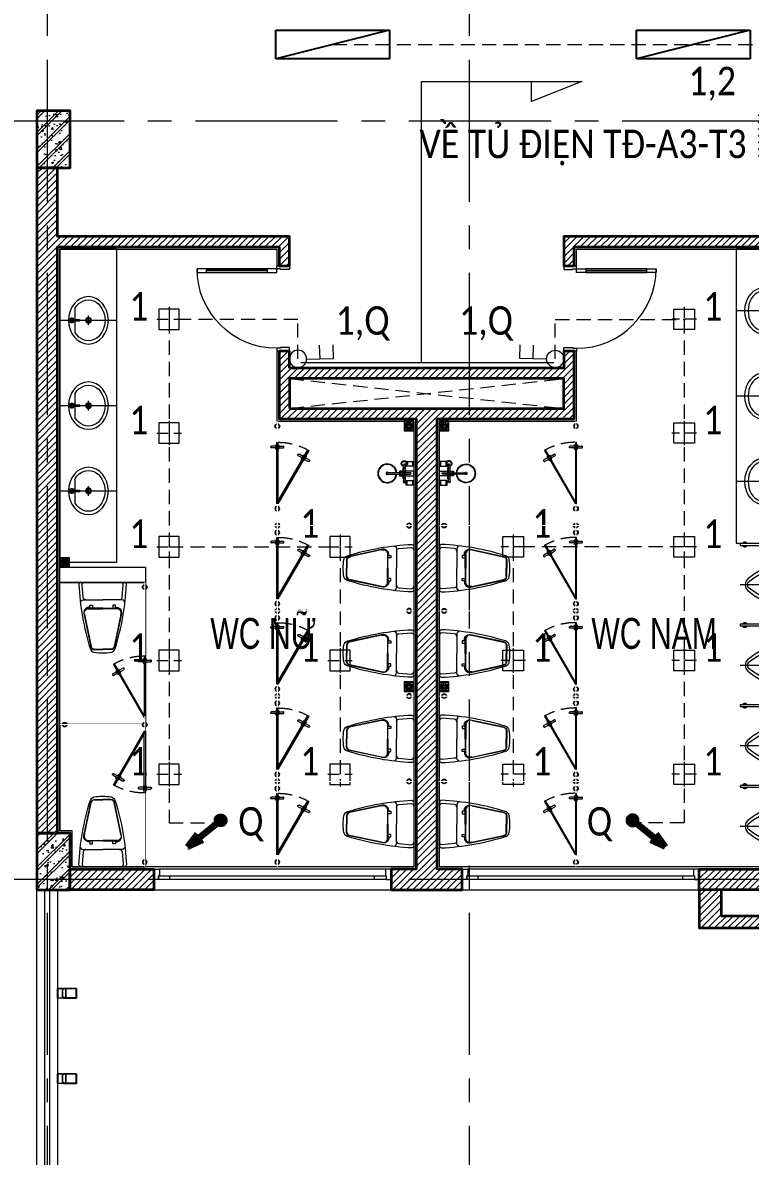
# Model space of a CAD drawing. Header units: millimetres. Extents: x 18326 to 214271, y -298828 to -198730.
# Drawn here: x 75089 to 82760, y -248550 to -236590 of the extents above; entities that cross this region are included whole.
import ezdxf
from ezdxf.enums import TextEntityAlignment as Align

# ---------------------------------------------------------------- set-up
doc = ezdxf.new("R2010")
doc.units = ezdxf.units.MM
doc.header["$LTSCALE"] = 20
doc.header["$MEASUREMENT"] = 0
for name, pattern in [('ACAD_ISO10W100', [18.5, 12, -3, 0.5, -3]), ('DASHED2', [0.375, 0.25, -0.125]), ('HIDDEN', [0.375, 0.25, -0.125]), ('xref LC GK$0$CENTER2', [1.125, 0.75, -0.125, 0.125, -0.125]), ('xref_mb.A3$0$CENTER', [2, 1.25, -0.25, 0.25, -0.25]), ('xref_mb.A3$0$HIDDEN', [0.375, 0.25, -0.125])]:
    doc.linetypes.add(name, pattern=pattern)
doc.layers.get('0').update_dxf_attribs({"lineweight": 0})
doc.layers.get('Defpoints').update_dxf_attribs({"color": 1, "lineweight": 25})
for name, color, linetype in [('!Cetech-TBD', 2, 'Continuous'), ('CDC-E-Note', 3, 'Continuous'), ('CETECH-E-Switch', 2, 'Continuous')]:
    doc.layers.add(name, color=color, linetype=linetype)
for name, color, linetype, lineweight in [('0.MAU XANH- DAY DIEN', 3, 'HIDDEN', 20), ('Day dien', 6, 'ACAD_ISO10W100', 15), ('IBST-E-Chieu sang', 2, 'Continuous', 9), ('KV-Text', 7, 'Continuous', 25), ('KV_4_HATCH_VL_hthien', 7, 'Continuous', 0), ('KV_5_HIDDEN', 125, 'HIDDEN', 9), ('KV_EX_1_TB DIEN', 55, 'Continuous', 13), ('xref LC GK$0$KV-Net truc', 251, 'xref LC GK$0$CENTER2', 9), ('xref_mb.A3$0$1', 1, 'Continuous', 25), ('xref_mb.A3$0$KV-Cat be tong', 6, 'Continuous', 35), ('xref_mb.A3$0$KV-Cat tuong', 4, 'Continuous', 35), ('xref_mb.A3$0$KV-Cat vat lieu', 11, 'Continuous', 20), ('xref_mb.A3$0$KV-Cua', 34, 'Continuous', 13), ('xref_mb.A3$0$KV-Hatch', 179, 'Continuous', 5), ('xref_mb.A3$0$KV-Net khuat', 165, 'xref_mb.A3$0$HIDDEN', 9), ('xref_mb.A3$0$KV-Net thay 1', 9, 'Continuous', 20), ('xref_mb.A3$0$KV-Net thay 2', 8, 'Continuous', 13), ('xref_mb.A3$0$KV-Noi that', 35, 'Continuous', 9), ('xref_mb.A3$0$KV-Thiet bi', 59, 'Continuous', 9)]:
    doc.layers.add(name, color=color, linetype=linetype, lineweight=lineweight)
doc.styles.add('Acud_VNTIME.SHX', font='romans1.shx', dxfattribs={"width": 0.6, "bigfont": 'vns.shx'})
doc.styles.add('uv-abc', font='calibril.ttf', dxfattribs={"width": 0.85})
doc.styles.add('VN', font='arial.ttf', dxfattribs={"width": 0.7})
doc.styles.add('xref_mb.A3$0$Standard', font='arial.ttf')
doc.dimstyles.new('2A-1.200', dxfattribs={"dimtxt": 600, "dimasz": 300, "dimexe": 300, "dimexo": 0, "dimgap": 150, "dimtad": 1, "dimdec": 0, "dimrnd": 5, "dimzin": 0, "dimdsep": 46, "dimtxsty": 'Acud_VNTIME.SHX', "dimblk": 'ARCHTICK', "dimcen": 0, "dimdle": 300, "dimclrd": 159, "dimclre": 159, "dimclrt": 7, "dimadec": 0, "dimazin": 0, "dimtfac": 1, "dimtdec": 0, "dimtix": 1, "dimtmove": 1, "dimatfit": 3, "dimldrblk": 'ARCHTICK', "dimfxl": 1, "dimtvp": 1, "dimtolj": 1, "dimtzin": 0, "dimarcsym": 0})

# ---------------------------------------------------------------- blocks, each defined once
blk = doc.blocks.new('004')
at = {"layer": 'KV-Text', "char_height": 2.5, "width": 53.90423, "attachment_point": 1, "style": 'VN'}
for s, insert in [('\\A1;WC NỮ', (-38.431, -9.691)), ('\\A1;WC NAM', (-7.531, -9.691))]:
    blk.add_mtext(s, dxfattribs=dict(at, insert=insert))
blk = doc.blocks.new('A$C37556543')
blk.add_lwpolyline([(0, -0.2), (0, 179.8), (180, 179.8), (180, -0.2)], close=True)
at = {"layer": 'KV_5_HIDDEN', "ltscale": 20}
for p, q in [((90, -18), (90, 198)), ((198, 90), (-18, 90))]:
    blk.add_line(p, q, dxfattribs=at)
blk = doc.blocks.new('_ARCHTICK')
at = {"color": 8, "const_width": 0.15}
blk.add_lwpolyline([(-0.5, -0.5), (0.5, 0.5)], dxfattribs=at)
blk = doc.blocks.new('Cong tac 2 - 1 chieu')
blk.add_line((50.2, 55.5), (214, 221.5))
for points in [[(214, 221.5), (298.8, 136.6)], [(132.1, 138.5), (217, 53.6)]]:
    blk.add_lwpolyline(points)
blk.add_circle((0, 0), 74.9)
blk = doc.blocks.new('*U572')
at = {"rotation": 224.5492853700028}
blk.add_blockref('Cong tac 2 - 1 chieu', (0, 0), dxfattribs=at)
blk = doc.blocks.new('*U573')
at = {"rotation": 224.5492853700028}
blk.add_blockref('Cong tac 2 - 1 chieu', (0, 0), dxfattribs=at)
blk = doc.blocks.new('l57')
at = {"layer": '!Cetech-TBD'}
for p, q in [((-600, 150), (600, 150)), ((600, 150), (-600, -150)), ((-600, -150), (-600, 150)), ((600, 150), (600, -150)), ((600, -150), (-600, -150))]:
    blk.add_line(p, q, dxfattribs=at)
blk = doc.blocks.new('xref LC GK$0$LC')
at = {"layer": 'xref LC GK$0$KV-Net truc', "color": 8, "ltscale": 100}
for points in [[(45000, 10100), (45000, -85479)], [(49450, 10100), (49450, -85479)], [(117812, -28800), (39359, -28800)], [(117812, -36800), (39359, -36800)]]:
    blk.add_lwpolyline(points, dxfattribs=at)
blk = doc.blocks.new('*U273')
at = {"layer": 'xref_mb.A3$0$KV-Cat tuong', "color": 8}
blk.add_lwpolyline([(0, 0), (-235, 0), (-235, -275), (-2015, -275), (-2015, 0), (-2250, 0), (-2250, -400), (0, -400)], close=True, dxfattribs=at)
blk = doc.blocks.new('*U271')
at = {"color": 8}
for p, q in [((-110, 1240), (-110, -1140)), ((-220, 1125), (-220, -1035)), ((-180, -1035), (-180, 1125)), ((-220, -1200), (-110, -1200))]:
    blk.add_line(p, q, dxfattribs=at)
for points in [[(-220, 1300), (-110, 1300), (-110, 1240), (-110, 1240), (-110, 1240), (-180, 1240), (-180, 1250), (-220, 1250)], [(-180, 1250), (-220, 1250), (-220, 1125), (-180, 1125)], [(-180, -1035), (-220, -1035), (-220, -1150), (-180, -1150)], [(-220, -1200), (-110, -1200), (-110, -1140), (-110, -1140), (-110, -1140), (-180, -1140), (-180, -1150), (-220, -1150)]]:
    blk.add_lwpolyline(points, close=True, dxfattribs=at)
blk = doc.blocks.new('*U293')
at = {"layer": 'xref_mb.A3$0$KV-Cua', "color": 8}
blk.add_line((50, 100), (50, 740), dxfattribs=at)
for points in [[(30, 0), (30, 840), (70, 840), (70, 0)], [(30, 100), (70, 100), (70, 740), (30, 740)], [(0, -135), (40, -135), (40, -40), (30, -40), (30, 0), (0, 0)], [(900, -135), (860, -135), (860, -40), (870, -40), (870, 0), (900, 0)]]:
    blk.add_lwpolyline(points, close=True, dxfattribs=at)
at = {"layer": 'xref_mb.A3$0$KV-Cua', "color": 8, "ltscale": 100}
blk.add_arc((30, 0), 840, 0, 90, dxfattribs=at)
blk = doc.blocks.new('xref_mb.A3$0$TF2001P-Plaza')
at = {"color": 8}
for p, q in [((-0.135, -0.268), (-0.108, -0.268)), ((-0.135, -0.29), (-0.135, -0.268)), ((-0.135, -0.3), (-0.135, -0.29)), ((-0.108, -0.3), (-0.135, -0.3)), ((-0.108, -0.268), (-0.108, -0.3)), ((0, -0.3), (-0.108, -0.3)), ((0, -0.3), (0.108, -0.3)), ((0.135, -0.268), (0.108, -0.268)), ((0.108, -0.268), (0.108, -0.3)), ((0.108, -0.3), (0.135, -0.3)), ((0.135, -0.29), (0.135, -0.268)), ((0.135, -0.3), (0.135, -0.29)), ((-0.192, -0.367), (-0.121, -0.704)), ((0.192, -0.367), (0.121, -0.704)), ((-0.087, -0.732), (0, -0.732)), ((0.087, -0.732), (0, -0.732))]:
    blk.add_line(p, q, dxfattribs=at)
blk.add_lwpolyline([(0, -0.771, -0.040268), (-0.09, -0.764, -0.258276), (-0.132, -0.723, -0.063688), (-0.251, -0.047, -0.333111), (-0.223, -0.027), (0, -0.027), (0.223, -0.027, -0.333111), (0.251, -0.047, -0.063688), (0.132, -0.723, -0.258276), (0.09, -0.764, -0.040268)], format="xyb", close=True, dxfattribs=at)
for points in [[(-0.179, -0.21, -0.336831), (-0.206, -0.186), (-0.217, -0.054, -0.441423), (-0.191, -0.027, 0.007083)], [(0.179, -0.21, 0.336831), (0.206, -0.186), (0.217, -0.054, 0.441423), (0.191, -0.027, -0.007083)], [(-0.234, -0.232, -0.352862), (-0.193, -0.21), (0, -0.21)], [(0.234, -0.232, 0.352862), (0.193, -0.21), (0, -0.21)], [(-0.135, -0.29, 0.487878), (-0.199, -0.354), (-0.125, -0.705, 0.353155), (-0.087, -0.736), (0, -0.736)], [(-0.145, -0.29), (-0.145, -0.301, 0.353419), (-0.197, -0.33, -7.107355)], [(-0.192, -0.367, -0.553566), (-0.147, -0.305), (0, -0.305)], [(0.135, -0.29, -0.487878), (0.199, -0.354), (0.125, -0.705, -0.353155), (0.087, -0.736), (0, -0.736)], [(0.192, -0.367, 0.553566), (0.147, -0.305), (0, -0.305)], [(0.145, -0.29), (0.145, -0.301, -0.353419), (0.197, -0.33, 7.107355)]]:
    blk.add_lwpolyline(points, format="xyb", dxfattribs=at)
for centre, start, end in [((-0.087, -0.697), 191.9196, 269.7077), ((0.087, -0.697), 270.2923, 348.0804)]:
    blk.add_arc(centre, 0.0349, start, end, dxfattribs=at)
at = {"color": 8, "style": 'xref_mb.A3$0$Standard', "flags": 3}
blk.add_attdef('SERIAL', text='', height=0.025, dxfattribs=at).set_placement((66.659, -0.459), align=Align.CENTER)
blk = doc.blocks.new('*U272')
at = {"color": 8, "xscale": 1000, "yscale": 1000, "zscale": 1000}
blk.add_blockref('xref_mb.A3$0$TF2001P-Plaza', (0, 27), dxfattribs=at)
blk = doc.blocks.new('xref_mb.A3$0$A$C7e5ff1a7')
at = {"color": 8}
blk.add_line((50, 176), (-450, 176), dxfattribs=at)
for points in [[(-395, 176), (-389, 139), (-370, 114), (-301, 64), (-219, 13), (-115, -21), (-100, -24), (-89, -23), (-55, -9), (0, 0), (0, 176), (0, 352), (-55, 361), (-89, 375), (-100, 376), (-115, 372), (-219, 339), (-301, 288), (-370, 238), (-389, 213)], [(-373, 176), (-371, 159), (-364, 151), (-304, 107), (-229, 59), (-131, 28), (-128, 27), (-97, 40), (-79, 43), (-79, 176), (-79, 309), (-97, 312), (-128, 325), (-131, 324), (-229, 293), (-304, 245), (-364, 201), (-371, 192)]]:
    blk.add_lwpolyline(points, close=True, dxfattribs=at)
blk = doc.blocks.new('xref_mb.A3$0$sdfg323233')
at = {"color": 8}
for p, q in [((-116, 55), (-125, 55)), ((-91, 55), (-116, 55)), ((-75, 55), (-91, 55)), ((-84, 34), (-53, 34)), ((-84, 16), (-53, 16)), ((-63, 37), (-63, 34)), ((58, 37), (-63, 37)), ((-63, 16), (-63, 13)), ((58, 13), (-63, 13)), ((-49, 34), (48, 34)), ((-49, 16), (48, 16)), ((-25, 13), (-25, 37)), ((25, 37), (25, 13)), ((52, 34), (85, 34)), ((52, 16), (85, 16)), ((58, 37), (58, 34)), ((58, 16), (58, 13)), ((125, 55), (75, 55))]:
    blk.add_line(p, q, dxfattribs=at)
for points in [[(-75, 115), (-125, 115), (-125, 125), (-75, 125), (-75, 115)], [(25, 37), (25, 125), (-25, 125), (-25, 37)], [(125, 115), (75, 115), (75, 125), (125, 125), (125, 115)], [(-74, 16), (-76, 10), (-79, 5), (-83, 0), (-88, -3), (-93, -6), (-99, -8), (-102, -8), (-105, -8), (-111, -7), (-116, -5), (-121, -2), (-126, 2), (-129, 7), (-132, 13), (-134, 19), (-134, 25), (-134, 31), (-132, 37), (-129, 43), (-126, 48), (-121, 52), (-116, 55), (-111, 57), (-111, 57), (-105, 58), (-99, 58), (-93, 56), (-88, 53), (-83, 50), (-79, 45), (-76, 40), (-74, 34)], [(-74, 16), (-76, 11), (-79, 5), (-83, 1), (-88, -3), (-93, -5), (-99, -7), (-104, -7), (-110, -6), (-115, -4), (-120, -1), (-124, 3), (-128, 7), (-131, 13), (-132, 19), (-133, 25), (-132, 31), (-131, 37), (-128, 43), (-124, 47), (-120, 51), (-115, 54), (-110, 56), (-104, 57), (-99, 57), (-93, 55), (-88, 53), (-83, 49), (-79, 45), (-76, 39), (-74, 34)], [(-125, 113), (-75, 113), (-75, 45), (-79, 45)], [(-125, 49), (-125, 113)], [(-74, 16), (-77, 11), (-79, 7), (-83, 3), (-87, 0), (-92, -2), (-97, -3), (-102, -3), (-107, -2), (-112, 0), (-116, 3), (-119, 7), (-122, 12), (-124, 17), (-125, 22), (-125, 28), (-124, 33), (-122, 38), (-119, 43), (-116, 47), (-112, 50), (-107, 52), (-102, 53), (-97, 53), (-92, 52), (-87, 50), (-83, 47), (-79, 43), (-77, 39), (-74, 34)], [(-79, 45), (-125, 45), (-125, 49)], [(-85, 16), (-87, 15), (-88, 15), (-90, 14), (-92, 14), (-93, 15), (-95, 16), (-96, 17), (-98, 18), (-99, 20), (-99, 22), (-99, 24), (-99, 26), (-99, 28), (-99, 30), (-98, 32), (-96, 33), (-95, 34), (-93, 35), (-92, 36), (-90, 36), (-88, 35), (-87, 35), (-85, 34)], [(-87, 16), (-88, 16), (-90, 16), (-91, 17), (-92, 18), (-93, 19), (-94, 20), (-95, 22), (-95, 23), (-95, 25), (-95, 27), (-95, 28), (-94, 30), (-93, 31), (-92, 32), (-91, 33), (-90, 34), (-88, 34), (-87, 34)], [(-84, 34), (-87, 34)], [(-84, 16), (-87, 16)], [(-25, 13), (-25, 2)], [(-25, 2), (-25, -25), (25, -25), (25, 2)], [(25, 2), (25, 13)], [(48, 34), (48, 32), (49, 30), (49, 27), (49, 25), (49, 23), (49, 20), (48, 18), (48, 16)], [(52, 34), (52, 32), (53, 30), (53, 27), (53, 25), (53, 23), (53, 20), (52, 18), (52, 16)], [(75, 113), (125, 113), (125, 45), (75, 45), (75, 113)]]:
    blk.add_lwpolyline(points, dxfattribs=at)
at = {"color": 8, "extrusion": (0, 0, -1)}
for points in [[(53, 34), (53, 32), (54, 30), (54, 27), (54, 25), (54, 23), (54, 20), (53, 18), (53, 16)], [(49, 34), (50, 32), (50, 30), (50, 27), (51, 25), (50, 23), (50, 20), (50, 18), (49, 16)]]:
    blk.add_lwpolyline(points, dxfattribs=at)
at = {"color": 8}
blk.add_lwpolyline([(-7, 90), (-7, -155, 1), (7, -155), (7, 90, 1)], format="xyb", close=True, dxfattribs=at)
blk.add_circle((0, 0), 20, dxfattribs=at)
for centre, radius, start, end in [((-51, 32), 2.37, 37.56, 142.44), ((-51, 18), 2.37, 217.56, 322.44), ((50, 32), 2.37, 37.56, 142.44), ((50, 18), 2.37, 217.56, 322.44), ((85, 25), 14, 217.9189, 142.0811), ((85, 25), 8.63, 270, 90), ((0, -155), 100, 94.3012, 85.6988), ((0, -155), 95, 94.5281, 85.4719), ((0, -155), 12.5, 126.8699, 53.1301)]:
    blk.add_arc(centre, radius, start, end, dxfattribs=at)
blk = doc.blocks.new('*U305')
at = {"color": 8}
for centre, radius in [((0, 1438), 25), ((0, 1438), 20), ((0, 50), 25), ((0, 50), 20)]:
    blk.add_circle(centre, radius, dxfattribs=at)
blk.add_wipeout([(-6, 0), (6, 0), (6, 1488), (-6, 1488)], dxfattribs=at)
blk = doc.blocks.new('*U306')
at = {"color": 8}
for centre, radius in [((0, 1438), 25), ((0, 1438), 20), ((0, 50), 25), ((0, 50), 20)]:
    blk.add_circle(centre, radius, dxfattribs=at)
blk.add_wipeout([(-6, 0), (6, 0), (6, 1488), (-6, 1488)], dxfattribs=at)
blk = doc.blocks.new('*U297')
at = {"color": 8}
for centre, radius in [((0, 200), 25), ((0, 200), 20), ((0, 50), 25), ((0, 50), 20)]:
    blk.add_circle(centre, radius, dxfattribs=at)
blk.add_wipeout([(-6, 0), (6, 0), (6, 250), (-6, 250)], dxfattribs=at)
blk = doc.blocks.new('xref_mb.A3$0$amennity axis B-M$0$toiletdoor')
at = {"layer": 'xref_mb.A3$0$KV-Noi that', "color": 8, "linetype": 'ByBlock', "ltscale": 30}
for p, q in [((470, 296), (447, 336)), ((487, 306), (464, 346)), ((485, 270), (508, 230)), ((502, 280), (525, 240)), ((575, 15), (575, 19)), ((575, 15), (625, 15)), ((575, 3), (625, 3)), ((575, 3), (575, -1)), ((580, 24), (600, 24)), ((591, 24), (591, 70)), ((620, 24), (600, 24)), ((609, 24), (609, 70)), ((625, 15), (625, 19)), ((625, 3), (625, -1)), ((580, -6), (600, -6)), ((591, -6), (591, -52)), ((620, -6), (600, -6)), ((609, -6), (609, -52))]:
    blk.add_line(p, q, dxfattribs=at)
at = {"layer": 'xref_mb.A3$0$KV-Noi that', "color": 8, "ltscale": 30}
for points in [[(8, 5), (570, 330), (564, 340), (2, 15)], [(0, 3), (650, 3), (650, 15), (0, 15)]]:
    blk.add_lwpolyline(points, close=True, dxfattribs=at)
at = {"layer": 'xref_mb.A3$0$KV-Noi that', "color": 8, "linetype": 'ByBlock', "ltscale": 30}
for points in [[(461, 281), (459, 284, -0.414214), (461, 291), (479, 301)], [(461, 281), (505, 306), (503, 309, 0.414214), (496, 311), (479, 301)], [(467, 271), (511, 296), (513, 292, -0.414214), (511, 285), (494, 275)], [(467, 271), (469, 267, 0.414214), (476, 265), (494, 275)]]:
    blk.add_lwpolyline(points, format="xyb", dxfattribs=at)
for centre, start, end in [((456, 341), 32.8995, 207.1005), ((517, 235), 212.8995, 27.1005)]:
    blk.add_arc(centre, 10, start, end, dxfattribs=at)
at = {"layer": 'xref_mb.A3$0$KV-Noi that', "color": 8, "linetype": 'xref_mb.A3$0$HIDDEN', "ltscale": 30}
blk.add_arc((0, 18), 650, 0.0012, 29.7321, dxfattribs=at)
at = {"layer": 'xref_mb.A3$0$KV-Noi that', "color": 8, "linetype": 'ByBlock', "ltscale": 30, "extrusion": (0, 0, -1)}
for centre, major_axis, start_param, end_param in [((580, 19), (3.54, 3.54), 3.926991, 5.497787), ((600, 70), (-6.72, 6.72), 5.497787, 8.63938), ((620, 19), (-3.54, 3.54), 0.785398, 2.356194)]:
    blk.add_ellipse(centre, major_axis=major_axis, ratio=1, start_param=start_param, end_param=end_param, dxfattribs=at)
at = {"layer": 'xref_mb.A3$0$KV-Noi that', "color": 8, "linetype": 'ByBlock', "ltscale": 30}
for centre, major_axis, start_param, end_param in [((580, -1), (3.54, 3.54), 2.356194, 3.926991), ((600, -52), (-6.72, 6.72), 0.785398, 3.926991), ((620, -1), (3.54, 3.54), 3.926991, 5.497787)]:
    blk.add_ellipse(centre, major_axis=major_axis, ratio=1, start_param=start_param, end_param=end_param, dxfattribs=at)
blk = doc.blocks.new('*U298')
at = {"color": 8}
for radius in [25, 20]:
    blk.add_circle((0, 50), radius, dxfattribs=at)
blk.add_wipeout([(-6, 0), (6, 0), (6, 125), (-6, 125)], dxfattribs=at)
blk = doc.blocks.new('*U307')
at = {"color": 8}
for centre, radius in [((0, 1438), 25), ((0, 1438), 20), ((0, 50), 25), ((0, 50), 20)]:
    blk.add_circle(centre, radius, dxfattribs=at)
blk.add_wipeout([(-6, 0), (6, 0), (6, 1488), (-6, 1488)], dxfattribs=at)
blk = doc.blocks.new('*U303')
at = {"color": 8}
for centre, radius in [((0, 303), 25), ((0, 303), 20), ((0, 50), 25), ((0, 50), 20)]:
    blk.add_circle(centre, radius, dxfattribs=at)
blk.add_wipeout([(-6, 0), (6, 0), (6, 353), (-6, 353)], dxfattribs=at)
blk = doc.blocks.new('xref_mb.A3$0$Tonkin_Lav02_50x42_P')
at = {"color": 8, "ltscale": 0.2}
for p, q in [((0, 0), (0, 60)), ((-5, 30), (5, 30))]:
    blk.add_line(p, q, dxfattribs=at)
at = {"color": 8, "linetype": 'xref_mb.A3$0$CENTER', "ltscale": 4}
for p, q in [((0, 0), (0, 60)), ((-5, 30), (5, 30))]:
    blk.add_line(p, q, dxfattribs=at)
at = {"color": 8, "ltscale": 0.2}
for points in [[(-12.9, 16), (-0.9, 16)], [(0.9, 16), (12.9, 16)]]:
    blk.add_lwpolyline(points, dxfattribs=at)
at = {"color": 8}
for points in [[(-12.9, 16), (-0.9, 16)], [(0.9, 16), (12.9, 16)]]:
    blk.add_lwpolyline(points, dxfattribs=at)
at = {"color": 8, "ltscale": 0.2}
blk.add_lwpolyline([(0.9, 14.2), (0.9, 20.1, 1), (-0.9, 20.1), (-0.9, 14.2)], format="xyb", dxfattribs=at)
at = {"color": 8}
blk.add_lwpolyline([(0.9, 14.2), (0.9, 20.1, 1), (-0.9, 20.1), (-0.9, 14.2)], format="xyb", dxfattribs=at)
at = {"color": 8, "ltscale": 0.2}
for centre, radius in [((0, 30), 3), ((0, 30), 2), ((0, 12.5), 1.3)]:
    blk.add_circle(centre, radius, dxfattribs=at)
at = {"color": 8}
for centre, radius in [((0, 30), 3), ((0, 30), 2), ((0, 12.5), 1.3)]:
    blk.add_circle(centre, radius, dxfattribs=at)
at = {"color": 8, "ltscale": 0.2}
for radius, start, end in [(2.7, 109.4712, 70.5288), (1.9, 118.2737, 61.7263)]:
    blk.add_arc((0, 12.5), radius, start, end, dxfattribs=at)
at = {"color": 8}
for radius, start, end in [(2.7, 109.4712, 70.5288), (1.9, 118.2737, 61.7263)]:
    blk.add_arc((0, 12.5), radius, start, end, dxfattribs=at)
at = {"color": 8, "ltscale": 0.2}
blk.add_ellipse((0, 30), major_axis=(-25, 0), ratio=0.84, dxfattribs=at)
at = {"color": 8}
blk.add_ellipse((0, 30), major_axis=(-25, 0), ratio=0.84, dxfattribs=at)
at = {"color": 8, "ltscale": 0.2}
blk.add_ellipse((0, 30), major_axis=(-21.5, 0), ratio=0.813953, start_param=2.214297, end_param=7.210481, dxfattribs=at)
at = {"color": 8}
blk.add_ellipse((0, 30), major_axis=(-21.5, 0), ratio=0.813953, start_param=2.214297, end_param=7.210481, dxfattribs=at)
blk = doc.blocks.new('*U301')
at = {"color": 8}
for radius in [25, 20]:
    blk.add_circle((0, 50), radius, dxfattribs=at)
blk.add_wipeout([(-6, 0), (6, 0), (6, 888), (-6, 888)], dxfattribs=at)
blk = doc.blocks.new('*U300')
at = {"color": 8}
for radius in [25, 20]:
    blk.add_circle((0, 50), radius, dxfattribs=at)
blk.add_wipeout([(-6, 0), (6, 0), (6, 1506), (-6, 1506)], dxfattribs=at)
blk = doc.blocks.new('*U302')
at = {"color": 8}
for radius in [25, 20]:
    blk.add_circle((0, 50), radius, dxfattribs=at)
blk.add_wipeout([(-6, 0), (6, 0), (6, 142), (-6, 142)], dxfattribs=at)
blk = doc.blocks.new('*U304')
at = {"color": 8}
for radius in [25, 20]:
    blk.add_circle((0, 50), radius, dxfattribs=at)
blk.add_wipeout([(-6, 0), (6, 0), (6, 222), (-6, 222)], dxfattribs=at)
blk = doc.blocks.new('xref_mb.A3$0$A$C668d1f15')
at = {"layer": 'xref_mb.A3$0$KV-Thiet bi', "color": 8, "elevation": 0}
for points in [[(166, 166), (0, 166), (0, 0), (166, 0)], [(155, 11), (11, 11), (11, 155), (155, 155)]]:
    blk.add_lwpolyline(points, close=True, dxfattribs=at)
for points in [[(53, 87), (26, 92, 1), (26, 74), (53, 79, 0.650933)], [(42, 124, 1), (31, 109), (56, 97, 0.650933), (61, 104)], [(61, 62, 0.650933), (56, 69), (31, 57, 1), (42, 42)], [(74, 140, 1), (57, 135), (70, 110, 0.650933), (78, 113)], [(78, 53, 0.650933), (70, 56), (57, 31, 1), (74, 26)], [(103, 83, 1), (63, 83, 1)], [(109, 135, 1), (92, 140), (88, 113, 0.650933), (96, 110)], [(109, 31), (96, 56, 0.650933), (88, 53), (92, 26, 1)], [(124, 124), (105, 104, 0.650933), (110, 97), (135, 109, 1)], [(135, 57), (110, 69, 0.650933), (105, 62), (124, 42, 1)], [(140, 92), (113, 87, 0.650933), (113, 79), (140, 74, 1)]]:
    blk.add_lwpolyline(points, format="xyb", close=True, dxfattribs=at)
blk = doc.blocks.new('*U312')
at = {"color": 8, "linetype": 'ByBlock', "ltscale": 30}
blk.add_lwpolyline([(-9, 0), (9, 0), (9, 450), (-9, 450)], close=True, dxfattribs=at)
for centre, radius, start, end in [((0, 400), 25, 111.1002, 248.8998), ((0, 400), 20, 116.7437, 243.2563), ((0, 400), 25, 291.1002, 68.8998), ((0, 400), 20, 296.7437, 63.2563), ((0, 50), 25, 111.1002, 248.8998), ((0, 50), 20, 116.7437, 243.2563), ((0, 50), 25, 291.1002, 68.8998), ((0, 50), 20, 296.7437, 63.2563)]:
    blk.add_arc(centre, radius, start, end, dxfattribs=at)
blk = doc.blocks.new('xref_mb.A3$0$Module WC1A')
at = {"layer": 'xref_mb.A3$0$KV-Hatch'}
h = blk.add_hatch(dxfattribs=at)
h.set_pattern_fill('ANSI31', color=8, scale=400)
h.set_pattern_definition([(45, (75346.89, -77644.975), (-35.35534, 35.35534), [])])
h.paths.add_polyline_path([(-110, -505), (-110, -6690), (-2445, -6690), (-2445, -6490), (-2555, -6490), (-2555, -6800), (-110, -6800), (-110, -7525), (110, -7525), (110, -505)])
h.paths.add_polyline_path([(-2555, -5410), (-2555, -5590), (-2445, -5590), (-2445, -4875), (-3890, -4875), (-3890, -125), (-3625, -125), (-3625, 95), (-4375, 95), (-4375, -125), (-4110, -125), (-4110, -4875), (-5555, -4875), (-5555, -5590), (-5445, -5590), (-5445, -5410)])
h.paths.add_polyline_path([(-2555, -4985), (-5445, -4985), (-5445, -5300), (-2555, -5300)], flags=16)
h.paths.add_polyline_path([(-7890, -7525), (-7890, -6800), (-5445, -6800), (-5445, -6490), (-5555, -6490), (-5555, -6690), (-7890, -6690), (-7890, -505), (-8110, -505), (-8110, -3065), (-8000, -3065), (-8000, -4965), (-8110, -4965), (-8110, -7525)])
h.paths.add_polyline_path([(-7495, -8125), (-7825, -8125), (-7825, -7640), (-7495, -7640)])
h.paths.add_polyline_path([(-6875, -125), (-7825, -125), (-7825, 95), (-6875, 95)])
h.paths.add_polyline_path([(-240, -125), (-1125, -125), (-1125, 95), (-240, 95)])
at = {"layer": 'xref_mb.A3$0$KV-Cat tuong', "color": 8}
for points in [[(-6875, -125), (-7825, -125), (-7825, 95), (-6875, 95)], [(-2555, -5410), (-2555, -5590), (-2445, -5590), (-2445, -4875), (-3890, -4875), (-3890, -125), (-3625, -125), (-3625, 95), (-4375, 95), (-4375, -125), (-4110, -125), (-4110, -4875), (-5555, -4875), (-5555, -5590), (-5445, -5590), (-5445, -5410)], [(-240, -125), (-1125, -125), (-1125, 95), (-240, 95)], [(-2555, -4985), (-5445, -4985), (-5445, -5300), (-2555, -5300)]]:
    blk.add_lwpolyline(points, close=True, dxfattribs=at)
for points in [[(-7890, -7525), (-7890, -6800), (-5445, -6800), (-5445, -6490), (-5555, -6490), (-5555, -6690), (-7890, -6690), (-7890, -505), (-8110, -505), (-8110, -3065), (-8000, -3065), (-8000, -4965), (-8110, -4965), (-8110, -7525), (-7890, -7525)], [(-110, -505), (-110, -6690), (-2445, -6690), (-2445, -6490), (-2555, -6490), (-2555, -6800), (-110, -6800), (-110, -7525), (110, -7525), (110, -505), (-110, -505)]]:
    blk.add_lwpolyline(points, dxfattribs=at)
at = {"layer": 'xref_mb.A3$0$KV-Cat vat lieu', "color": 8}
for points in [[(-5445, -6490), (-5580, -6490), (-5580, -6665), (-7865, -6665), (-7865, -530), (-7800, -530), (-7800, -150), (-4135, -150), (-4135, -4850), (-5580, -4850), (-5580, -5590), (-5445, -5590)], [(-2555, -5590), (-2420, -5590), (-2420, -4850), (-3865, -4850), (-3865, -150), (-265, -150), (-265, -530), (-135, -530), (-135, -6665), (-2420, -6665), (-2420, -6490), (-2555, -6490)]]:
    blk.add_lwpolyline(points, dxfattribs=at)
at = {"layer": 'xref_mb.A3$0$KV-Net khuat', "color": 8, "ltscale": 30}
blk.add_lwpolyline([(-2555, -4985), (-5445, -5300), (-2555, -5300), (-5445, -4985)], close=True, dxfattribs=at)
at = {"layer": 'xref_mb.A3$0$KV-Net thay 2', "color": 8}
for p, q in [((-4360, 95), (-6890, 95)), ((-1110, 95), (-3640, 95))]:
    blk.add_line(p, q, dxfattribs=at)
blk.add_lwpolyline([(-1035, -3150), (-135, -3150), (-135, -3310), (-1035, -3310)], close=True, dxfattribs=at)
at = {"layer": 'xref_mb.A3$0$KV-Noi that', "color": 8}
blk.add_line((-3945, -5410), (-2555, -5410), dxfattribs=at)
blk.add_lwpolyline([(-265, -150), (-1035, -150), (-1035, -1650), (-135, -1650), (-135, -530)], dxfattribs=at)
for points in [[(-135, -3150), (-1035, -3150), (-1035, -1650), (-135, -1650)], [(-135, -6665), (-135, -3365), (-735, -3365), (-735, -6665)], [(-7865, -6665), (-7265, -6665), (-7265, -3565), (-7865, -3565)]]:
    blk.add_lwpolyline(points, close=True, dxfattribs=at)
at = {"layer": 'xref_mb.A3$0$KV-Cua', "color": 8}
for name, p, xscale, rotation in [('*U271', (-5575, -235), -1.000000000000003, 90), ('*U271', (-2325, -235), -1.000000000000003, 90), ('*U293', (-2420, -6490), -1.000000000000002, 270)]:
    blk.add_blockref(name, p, dxfattribs=dict(at, xscale=xscale, rotation=rotation))
at = {"layer": 'xref_mb.A3$0$KV-Cua', "color": 8, "rotation": 90}
blk.add_blockref('*U293', (-5580, -6490), dxfattribs=at)
at = {"layer": 'xref_mb.A3$0$KV-Noi that', "color": 8}
blk.add_blockref('*U272', (-585, -150), dxfattribs=at)
for name, p, rotation in [('xref_mb.A3$0$amennity axis B-M$0$toiletdoor', (-5583, -275), 270.0000072037151), ('*U272', (-3865, -600), 90), ('xref_mb.A3$0$A$C7e5ff1a7', (-7755, -399), 180), ('*U312', (-7305, -1000), 90), ('xref_mb.A3$0$A$C7e5ff1a7', (-7755, -1249), 180), ('*U272', (-3865, -1500), 90), ('*U312', (-7305, -1850), 90), ('xref_mb.A3$0$A$C7e5ff1a7', (-7755, -2099), 180), ('*U272', (-3865, -2400), 90), ('*U312', (-7305, -2700), 90), ('xref_mb.A3$0$A$C7e5ff1a7', (-7755, -2949), 180), ('*U272', (-3865, -3300), 90), ('*U312', (-7305, -3550), 90), ('xref_mb.A3$0$amennity axis B-M$0$toiletdoor', (-5583, -3978), 270.0000072037151), ('xref_mb.A3$0$sdfg323233', (-3740, -4300), 90)]:
    blk.add_blockref(name, p, dxfattribs=dict(at, rotation=rotation))
for name, p, xscale, rotation in [('*U272', (-4135, -600), -1.000000000000002, 270), ('xref_mb.A3$0$amennity axis B-M$0$toiletdoor', (-2417, -275), -1, 89.99999279628491), ('*U272', (-4135, -1500), -1.000000000000002, 270), ('*U272', (-4135, -2400), -1.000000000000002, 270), ('*U272', (-585, -3150), -1, 180), ('*U272', (-4135, -3300), -1.000000000000002, 270), ('xref_mb.A3$0$amennity axis B-M$0$toiletdoor', (-2417, -3978), -1, 89.99999279628491), ('xref_mb.A3$0$sdfg323233', (-4260, -4300), -1.000000000000002, 270)]:
    blk.add_blockref(name, p, dxfattribs=dict(at, xscale=xscale, rotation=rotation))
for p, xscale, yscale, zscale, rotation in [((-135, -4115), -10.00000000000052, 10.0000000000005, 10.00000000000046, 90.00000711648123), ((-7865, -4215), 10.00000000000051, 10.00000000000051, 10.00000000000051, 269.9999928835187), ((-135, -5015), -10.00000000000052, 10.00000000000051, 10.00000000000046, 90.00000711648123), ((-7865, -5115), 10.00000000000052, 10.00000000000052, 10.00000000000052, 269.9999928835187), ((-135, -5915), -10.00000000000052, 10.0000000000005, 10.00000000000046, 90.00000711648123), ((-7865, -6015), 10.00000000000052, 10.00000000000052, 10.00000000000052, 269.9999928835187)]:
    blk.add_blockref('xref_mb.A3$0$Tonkin_Lav02_50x42_P', p, dxfattribs=dict(at, xscale=xscale, yscale=yscale, zscale=zscale, rotation=rotation))
at = {"layer": 'xref_mb.A3$0$KV-Thiet bi', "color": 8, "xscale": 0.6015962573951527, "yscale": 0.6015962573951527, "zscale": 0.6015962573951527, "rotation": 180}
for p in [(-135, -3310, 0), (-4135, -4750, 0), (-3765, -4750, 0)]:
    blk.add_blockref('xref_mb.A3$0$A$C668d1f15', p, dxfattribs=at)
at = {"layer": 'xref_mb.A3$0$KV-Noi that', "color": 8}
for name, p, rotation in [('*U298', (-5574, -150), 180), ('*U305', (-4135, -1050), 90), ('*U301', (-135, -1650), 90), ('*U306', (-4135, -1950), 90), ('*U307', (-4135, -2850), 90), ('*U306', (-4135, -3750), 90)]:
    blk.add_blockref(name, p, dxfattribs=dict(at, rotation=rotation))
for name, p, xscale, rotation in [('*U298', (-2426, -150), -1, 180), ('*U305', (-3865, -1050), -1.000000000000002, 270), ('*U306', (-3865, -1950), -1.000000000000002, 270), ('*U307', (-3865, -2850), -1.000000000000002, 270), ('*U306', (-3865, -3750), -1.000000000000002, 270)]:
    blk.add_blockref(name, p, dxfattribs=dict(at, xscale=xscale, rotation=rotation))
at = {"layer": 'xref_mb.A3$0$KV-Noi that', "color": 8, "xscale": -1}
blk.add_blockref('*U304', (-5574, -4850), dxfattribs=at)
at = {"layer": 'xref_mb.A3$0$KV-Noi that', "color": 8}
blk.add_blockref('*U304', (-2426, -4850), dxfattribs=at)
at = {"layer": 'xref_mb.A3$0$KV-Noi that', "color": 8, "xscale": -1, "rotation": 180}
for name, p in [('*U300', (-1029, -150)), ('*U297', (-2426, -1825)), ('*U297', (-2426, -2725)), ('*U303', (-2426, -3625))]:
    blk.add_blockref(name, p, dxfattribs=at)
at = {"layer": 'xref_mb.A3$0$KV-Noi that', "color": 8, "rotation": 180}
for name, p in [('*U297', (-5574, -1825)), ('*U297', (-5574, -2725)), ('*U303', (-5574, -3625))]:
    blk.add_blockref(name, p, dxfattribs=at)
at = {"layer": 'xref_mb.A3$0$KV-Thiet bi', "color": 8, "xscale": 0.6015962573951527, "yscale": 0.6015962573951527, "zscale": 0.6015962573951527, "rotation": 180}
for p in [(-4135, -2000, 0), (-3765, -2000, 0)]:
    blk.add_blockref('xref_mb.A3$0$A$C668d1f15', p, dxfattribs=at)
at = {"layer": 'xref_mb.A3$0$KV-Noi that', "color": 8, "xscale": -1}
for p, rotation in [((-1038, -1579), 269.9999927962849), ((-2417, -1175), 89.99999279628491), ((-2417, -2075), 89.99999279628491), ((-2417, -2975), 89.99999279628491)]:
    blk.add_blockref('xref_mb.A3$0$amennity axis B-M$0$toiletdoor', p, dxfattribs=dict(at, rotation=rotation))
at = {"layer": 'xref_mb.A3$0$KV-Noi that', "color": 8, "rotation": 270.0000072037151}
for p in [(-5583, -1175), (-5583, -2075), (-5583, -2975)]:
    blk.add_blockref('xref_mb.A3$0$amennity axis B-M$0$toiletdoor', p, dxfattribs=at)
at = {"layer": 'xref_mb.A3$0$KV-Noi that', "color": 8}
blk.add_blockref('*U300', (-1029, -3150), dxfattribs=at)
for name, p, rotation in [('*U297', (-5574, -925), 180), ('xref_mb.A3$0$amennity axis B-M$0$toiletdoor', (-1038, -1721), 270.0000072037151)]:
    blk.add_blockref(name, p, dxfattribs=dict(at, rotation=rotation))
at = {"layer": 'xref_mb.A3$0$KV-Noi that', "color": 8, "xscale": -1, "rotation": 180}
blk.add_blockref('*U297', (-2426, -925), dxfattribs=at)
at = {"layer": 'xref_mb.A3$0$KV-Noi that', "color": 8, "rotation": 180}
blk.add_blockref('*U302', (-1029, -1599), dxfattribs=at)
blk = doc.blocks.new('xref_mb.A3$0$Mat cat lam be tong')
at = {"layer": 'xref_mb.A3$0$KV-Cat vat lieu', "color": 8, "lineweight": 25, "ltscale": 1000}
blk.add_line((50, 200), (-50, 200), dxfattribs=at)
at = {"layer": 'xref_mb.A3$0$KV-Cat vat lieu', "color": 8, "lineweight": 0, "ltscale": 1000}
for p, q in [((-50, 200), (-50, 61)), ((-49, 88), (-49, 193)), ((-43, 199), (43, 199)), ((49, 193), (49, 88)), ((50, 61), (50, 200)), ((-50, 61), (-48, 61)), ((49, 88), (-49, 88)), ((-49, 68), (-49, 81)), ((-46, 67), (-49, 68)), ((-48, 61), (-48, 56)), ((-47, 56), (-46, 67)), ((-44, 83), (-44, 83)), ((-43, 87), (43, 87)), ((44, 83), (44, 83)), ((46, 69), (44, 54)), ((45, 82), (45, 82)), ((49, 69), (46, 69)), ((46, 55), (47, 67)), ((47, 68), (48, 68)), ((48, 67), (49, 61)), ((49, 81), (49, 69)), ((49, 61), (50, 61))]:
    blk.add_line(p, q, dxfattribs=at)
blk.add_lwpolyline([(50, 0), (-50, 0), (-50, 61), (-49, 61), (-48, 55, 0.937697), (-47, 55), (-46, 67, 0.302776), (-46, 68, -1.868517), (-44, 68), (-46, 53, 0.434812), (-45, 52), (46, 52, 0.809784), (47, 55), (46, 55), (47, 66, -0.936602), (48, 66), (48, 61), (50, 61)], format="xyb", close=True, dxfattribs=at)
blk.add_lwpolyline([(-49, 1), (49, 1), (49, 51), (-49, 51)], close=True, dxfattribs=at)
at = {"layer": 'xref_mb.A3$0$KV-Cat vat lieu', "color": 8, "lineweight": 0, "ltscale": 1000, "extrusion": (0, 0, -1)}
for centre, major_axis, start_param, end_param in [((-48, 193), (-0.351, -0.351), 0.785398, 2.95554), ((-46, 196), (-1.33, 1.33), 3.952132, 8.614239), ((-46, 196), (-2.38, 2.38), 3.952132, 4.526337), ((-46, 194), (-0.526, -0.526), 2.381335, 5.522928), ((-44, 196), (-0.526, -0.526), 3.90185, 7.043443), ((-43, 198), (-0.351, 0.351), -1.384744, 0.785398), ((-46, 196), (-2.38, 2.38), 1.756849, 2.331054), ((43, 198), (-0.351, 0.351), 0.785399, 2.955541), ((46, 196), (-2.38, 2.38), -0.760258, -0.186052), ((44, 196), (-0.526, -0.526), 3.952132, 7.093724), ((46, 196), (-1.33, 1.33), -0.760257, 3.90185), ((46, 194), (-0.526, -0.526), 5.472646, 8.614239), ((46, 196), (-2.38, 2.38), 3.327645, 3.90185), ((48, 193), (-0.351, 0.351), 0.186052, 2.356194), ((-48, 81), (-0.351, -0.351), 0.785398, 2.95554), ((-46, 84), (-1.33, -1.33), 5.522928, 10.185035), ((-46, 84), (-2.38, 2.38), 3.952132, 4.526337), ((-47, 56), (-0.526, 0.526), 2.426008, 5.436701), ((-46, 81), (-0.526, -0.526), 3.665191, 5.522928), ((-46, 81), (-0.526, -0.526), 2.381335, 3.665191), ((-44, 84), (-0.526, -0.526), 5.759586, 7.043442), ((-44, 84), (-0.526, -0.526), 3.90185, 5.759586), ((-43, 86), (-0.351, -0.351), 0.186052, 2.356194), ((-46, 84), (-2.38, 2.38), 1.756849, 2.331054), ((43, 86), (-0.351, 0.351), 0.785399, 2.955541), ((46, 84), (-2.38, 2.38), -0.760258, -0.186052), ((44, 84), (-0.526, 0.526), 3.665192, 5.522928), ((46, 84), (-1.33, 1.33), -0.760257, 3.90185), ((44, 84), (-0.526, 0.526), 2.381336, 3.665192), ((45, 54), (-0.701, 0.701), 1.250002, 5.5676), ((46, 81), (-0.526, -0.526), 1.047198, 2.331054), ((46, 81), (-0.526, -0.526), 5.472646, 7.330383), ((46, 84), (-2.38, -2.38), 4.898441, 5.472646), ((46, 69), (-0.21, -0.21), 0.855213, 2.356196), ((46, 55), (-0.21, -0.21), 5.962391, 7.138396), ((47, 67), (-0.351, -0.351), 0.855212, 2.356196), ((48, 81), (-0.351, -0.351), 1.756848, 3.926991), ((48, 67), (-0.351, 0.351), 0.785397, 2.297438)]:
    blk.add_ellipse(centre, major_axis=major_axis, ratio=1, start_param=start_param, end_param=end_param, dxfattribs=at)
blk = doc.blocks.new('*U290')
at = {"color": 8}
blk.add_lwpolyline([(-4530, 0), (0, 0), (0, 50), (-4530, 50)], close=True, dxfattribs=at)
blk = doc.blocks.new('xref_mb.A3$0$cot 350x600')
at = {"layer": 'xref_mb.A3$0$KV-Hatch'}
h = blk.add_hatch(dxfattribs=at)
h.set_pattern_fill('CHAU-01', color=8, scale=30, pattern_type=2)
h.set_pattern_definition([(50, (0, 0), (215.17805, -18.82564), [22.5, -247.5]), (355, (0, 0), (-41.6254, 225.65764), [18, -198]), (100.4514, (17.93, -1.57), (173.55281, 206.83186), [19.12206, -210.34263]), (46.1842, (0, 60), (320.1723, -49.6557), [33.75, -371.25]), (96.6356, (26.68, 55.86), (280.3988, 292.23536), [28.6831, -315.5139]), (351.1842, (0, 60), (280.3986, 292.2356), [27, -297]), (21, (30, 45), (179.07212, -120.78567), [22.5, -247.5]), (326, (30, 45), (72.9946, 217.54501), [18, -198]), (71.4514, (44.92, 34.93), (252.06679, 96.75915), [19.12206, -210.34263]), (37.5, (0, 0), (3.647957, 99.868156), [0, -195.6, 0, -201, 0, -198.75]), (7.5, (0, 0), (78.92086, 118.323514), [0, -114.6, 0, -191.1, 0, -75.75]), (327.5, (-66.9, 0), (160.14673, -6.76646), [0, -75, 0, -234, 0, -310.5]), (317.5, (-96.9, 0), (174.95585, 30.03149), [0, -97.5, 0, -155.4, 0, -220.5]), (45, (0, 0), (-90.156115, 90.156115), []), (45, (0, 36.75), (-90.156115, 90.156115), [])])
h.paths.add_polyline_path([(187770, 89199), (187420, 89199), (187420, 88599), (187770, 88599)])
at = {"layer": 'xref_mb.A3$0$KV-Cat be tong', "color": 8}
blk.add_lwpolyline([(187420, 88599), (187770, 88599), (187770, 89199), (187420, 89199)], close=True, dxfattribs=at)
blk = doc.blocks.new('xref_mb.A3$0$DVCT3')
at = {"layer": 'xref_mb.A3$0$1', "color": 8}
for p in [(363377, -107068), (363377, -114688)]:
    blk.add_blockref('xref_mb.A3$0$cot 350x600', p, dxfattribs=at)
blk = doc.blocks.new('A$C10FC100E')
at = {"layer": 'Day dien', "ltscale": 1500}
h = blk.add_hatch(dxfattribs=at)
h.set_pattern_fill('ANSI31', color=4, scale=0.9, angle=-60.3206)
h.set_pattern_definition([(344.6794427913, (-2553793.08844, 617733.8867), (0.0297246495906, 0.1085020516245), [])])
edge = h.paths.add_edge_path()
edge.add_arc((9, -7), 80.5, 0, 360)
at = {"layer": 'Day dien', "color": 4, "ltscale": 1500}
blk.add_circle((9, -7), 80.5, dxfattribs=at)
blk.add_leader([(413, -367), (0, 0)], dimstyle='2A-1.200', override={"dimasz": 200, "dimgap": 150, "dimtad": 0, "dimclrd": 4, "dimclre": 9, "dimldrblk": 'Open30', "dimfxl": 0.918635, "dimfxlon": 1, "dimtfill": 1, "dimlwd": 200, "dimarcsym": 2}, dxfattribs=at)

msp = doc.modelspace()

# ---------------------------------------------------------------- linework, layer by layer
at = {"layer": '0.MAU XANH- DAY DIEN', "linetype": 'DASHED2', "ltscale": 30}
for points in [[(78357, -236820), (115351, -236820)], [(76632, -239719), (76632, -245030), (77157, -245030)], [(77991, -240137), (77991, -239723), (76632, -239723)], [(80703, -240137), (80703, -239723), (82062, -239723)], [(82062, -239719), (82062, -245030), (81537, -245030)], [(76632, -242119), (78434, -242119), (78434, -244519)], [(82062, -242119), (80260, -242119), (80260, -244519)]]:
    msp.add_lwpolyline(points, dxfattribs=at)
at = {"layer": '0.MAU XANH- DAY DIEN', "linetype": 'ByBlock', "ltscale": 30}
for points in [[(79292, -240176), (79292, -237209), (80985, -237209), (80452, -237421), (80452, -237209)], [(78021, -240176), (80688, -240176)]]:
    msp.add_lwpolyline(points, dxfattribs=at)

# ---------------------------------------------------------------- block references
at = {"xscale": 0.9999811998533592, "yscale": 0.9999811998533592, "zscale": 0.9999811998533592}
for p in [(78357, -236820), (82158, -236820)]:
    msp.add_blockref('l57', p, dxfattribs=at)
at = {"layer": 'CETECH-E-Switch', "yscale": 0.8192000000000002, "zscale": 0.8192000000000002}
for p, xscale, rotation in [((77182, -244999), 0.8192000000000002, 260.7317190914461), ((81512, -244999), -0.8192, 99.26828090855388)]:
    msp.add_blockref('A$C10FC100E', p, dxfattribs=dict(at, xscale=xscale, rotation=rotation))
at = {"layer": 'Defpoints', "color": 8, "rotation": 270}
for p in [(75457, -246830), (75457, -247730)]:
    msp.add_blockref('xref_mb.A3$0$Mat cat lam be tong', p, dxfattribs=at)
at = {"layer": 'IBST-E-Chieu sang', "yscale": 1.212631576989025, "zscale": 1.212631576989025}
for name, p, xscale, rotation in [('*U572', (77991, -240137), -1.212631576989025, 91.0162089342762), ('*U573', (80703, -240137), 1.212631576989025, 268.9837910657237)]:
    msp.add_blockref(name, p, dxfattribs=dict(at, xscale=xscale, rotation=rotation))
at = {"layer": 'KV_4_HATCH_VL_hthien', "xscale": 130, "yscale": 130, "zscale": 130}
msp.add_blockref('004', (82063, -241611), dxfattribs=at)
at = {"layer": 'KV_EX_1_TB DIEN', "yscale": 1.199997055227868, "zscale": 1.199997055227868}
for p, xscale, rotation in [((76524, -239827), -1.199997055227868, 270), ((82170, -239827), 1.199997055227868, 90.00000000000001), ((76524, -241027), -1.199997055227868, 270), ((82170, -241027), 1.199997055227868, 90.00000000000001), ((76524, -242227), -1.199997055227868, 270), ((78326, -242227), -1.199997055227868, 270), ((80368, -242227), 1.199997055227868, 90.00000000000001), ((82170, -242227), 1.199997055227868, 90.00000000000001), ((76524, -243427), -1.199997055227868, 270), ((78326, -243427), -1.199997055227868, 270), ((80368, -243427), 1.199997055227868, 90.00000000000001), ((82170, -243427), 1.199997055227868, 90.00000000000001), ((76524, -244627), -1.199997055227868, 270), ((78326, -244627), -1.199997055227868, 270), ((80368, -244627), 1.199997055227868, 90.00000000000001), ((82170, -244627), 1.199997055227868, 90.00000000000001)]:
    msp.add_blockref('A$C37556543', p, dxfattribs=dict(at, xscale=xscale, rotation=rotation))
at = {"layer": 'xref LC GK$0$KV-Net truc', "color": 8}
msp.add_blockref('xref LC GK$0$LC', (30347, -208830), dxfattribs=at)
at = {"layer": 'xref_mb.A3$0$KV-Net thay 2', "color": 8}
msp.add_blockref('*U273', (84472, -245740), dxfattribs=at)

# ---------------------------------------------------------------- texts
at = {"layer": 'CDC-E-Note', "style": 'uv-abc', "width": 0.85}
for s, p in [('1,2', (82107, -237205)), ('VỀ TỦ ĐIỆN TĐ-A3-T3', (79271, -237869)), ('1', (76213, -239582)), ('1', (82264, -239582)), ('1,Q', (78389, -239732)), ('1,Q', (79690, -239732)), ('1', (76213, -240782)), ('1', (82264, -240782)), ('1', (76213, -241982)), ('1', (78015, -241873)), ('1', (80462, -241873)), ('1', (82264, -241982)), ('1', (76213, -243182)), ('1', (78015, -243182)), ('1', (80462, -243182)), ('1', (82264, -243182)), ('1', (76213, -244382)), ('1', (78015, -244382)), ('1', (80462, -244382)), ('1', (82264, -244382)), ('Q', (77360, -245016)), ('Q', (81036, -245016))]:
    msp.add_text(s, height=300, dxfattribs=at).set_placement(p, align=Align.MIDDLE_LEFT)

# ---------------------------------------------------------------- next in the draw order: block references
at = {"layer": 'xref_mb.A3$0$KV-Net thay 1', "color": 8, "rotation": 180}
msp.add_blockref('xref_mb.A3$0$Module WC1A', (75347, -245645), dxfattribs=at)

# ---------------------------------------------------------------- next in the draw order: hatches: boundary and pattern name
at = {"layer": 'xref_mb.A3$0$KV-Hatch'}
h = msp.add_hatch(dxfattribs=at)
h.set_pattern_fill('ANSI31', color=8, scale=400)
h.paths.add_polyline_path([(109707, -234630), (107457, -234630), (107457, -234740), (109927, -234740), (109927, -234120), (107237, -234120), (107237, -234520), (107457, -234520), (107457, -234230), (109707, -234230)])
h.paths.add_polyline_path([(102187, -233920), (102407, -233920), (102407, -234740), (102187, -234740)])
h.paths.add_polyline_path([(99457, -234740), (99457, -234520), (99237, -234520), (99237, -233920), (99467, -233920), (100257, -234520), (100257, -234740)])
h.paths.add_polyline_path([(100075, -234520), (99457, -234520), (99457, -234051)], flags=16)
h.paths.add_polyline_path([(80767, -234740), (83237, -234740), (83237, -234630), (80987, -234630), (80987, -234230), (83237, -234230), (83237, -234520), (83457, -234520), (83457, -234120), (80767, -234120)])
h.paths.add_polyline_path([(72437, -232690), (72437, -233000), (72347, -233000), (72347, -232160), (72437, -232160), (72437, -232470), (72657, -232470), (72657, -232050), (72237, -232050), (72237, -233110), (72657, -233110), (72657, -232690)])
h.paths.add_polyline_path([(72437, -226630), (72347, -226630), (72347, -225830), (72437, -225830), (72437, -226520), (72657, -226520), (72657, -225720), (72237, -225720), (72237, -226740), (72437, -226740)])
h.paths.add_polyline_path([(72437, -237520), (71837, -237520), (71837, -237750), (72437, -238540), (72657, -238540), (72657, -237740), (72437, -237740), (72437, -238358), (71967, -237740), (72437, -237740)])
h.paths.add_polyline_path([(71837, -240470), (71837, -240690), (72657, -240690), (72657, -240470)])
h.paths.add_polyline_path([(72437, -244468), (72437, -243640), (71967, -243640)], flags=16)
h.paths.add_polyline_path([(71837, -243650), (72437, -244650), (72657, -244650), (72657, -243420), (71837, -243420)])
h.paths.add_polyline_path([(71837, -250270), (71837, -250490), (72437, -250490), (72437, -250270)])
h.paths.add_polyline_path([(72437, -256440), (72437, -256330), (72347, -256330), (72347, -255910), (72437, -255910), (72437, -256220), (72657, -256220), (72657, -255800), (72237, -255800), (72237, -256440)])
h.paths.add_polyline_path([(84472, -245740), (84237, -245740), (84237, -246015), (82457, -246015), (82457, -245740), (82222, -245740), (82222, -246140), (84472, -246140)])
h.paths.add_polyline_path([(114197, -245740), (114432, -245740), (114432, -246015), (115222, -246015), (115222, -245740), (115457, -245740), (115457, -246140), (114197, -246140)])

# ---------------------------------------------------------------- next in the draw order: linework, layer by layer
at = {"layer": 'xref_mb.A3$0$KV-Net thay 2', "color": 8}
msp.add_lwpolyline([(75457, -250270), (75237, -250270), (75237, -245740), (75457, -245740)], close=True, dxfattribs=at)

# ---------------------------------------------------------------- next in the draw order: block references
at = {"layer": 'xref_mb.A3$0$1', "color": 8}
msp.add_blockref('xref_mb.A3$0$DVCT3', (-475559, -219651), dxfattribs=at)
at = {"layer": 'xref_mb.A3$0$KV-Thiet bi', "color": 8, "xscale": -1, "rotation": 270}
msp.add_blockref('*U290', (75322, -245740), dxfattribs=at)

doc.saveas('drawing.dxf')
